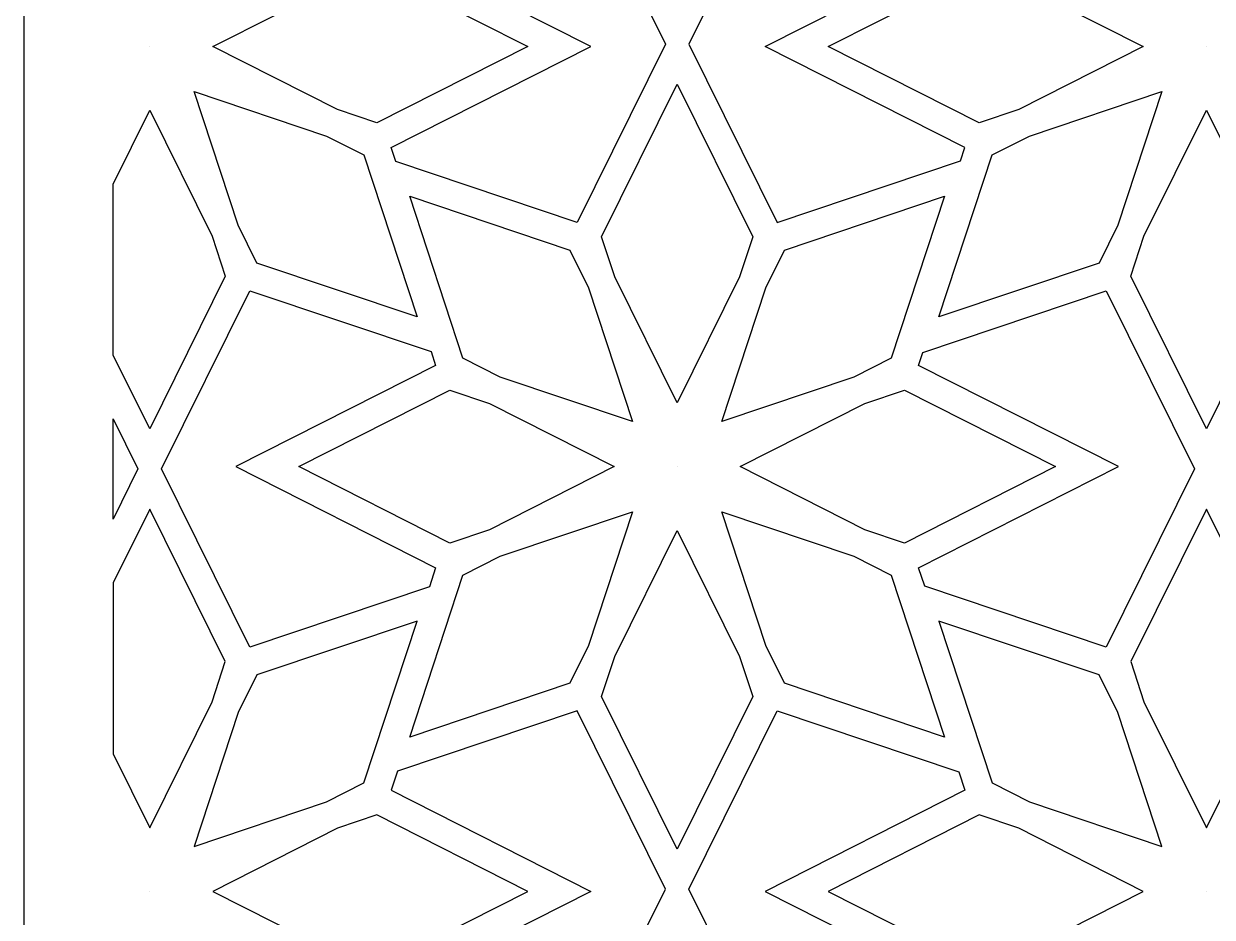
# Model space of a CAD drawing. Header units: centimetres. Extents: x -2.24 to 2.24, y -4.33 to 4.33.
# Drawn here: x -2.24 to 0.009, y 0.619 to 2.31 of the extents above; entities that cross this region are included whole.
import ezdxf

# ---------------------------------------------------------------- set-up
doc = ezdxf.new("R2010")
doc.units = ezdxf.units.CM
doc.header["$MEASUREMENT"] = 0
doc.layers.add('Layer 1', color=7, linetype='Continuous')

msp = doc.modelspace()

# ---------------------------------------------------------------- linework, layer by layer
at = {"layer": 'Layer 1', "color": 242}
for points, knots in [([(-2.24035, -4.33143), (-2.24035, -4.33143), (-2.24035, -4.26686), (-2.24035, -4.26686), (-2.24035, -4.26686), (-2.24035, -4.26686), (-2.24035, -4.19006), (-2.24035, -4.19006), (-2.24035, -4.19006), (-2.24035, -4.19006), (-2.24035, -4.0695), (-2.24035, -4.0695), (-2.24035, -4.0695), (-2.24035, -4.0695), (-2.24035, -3.99271), (-2.24035, -3.99271), (-2.24035, -3.99271), (-2.24035, -3.99271), (-2.24035, -3.70806), (-2.24035, -3.70806), (-2.24035, -3.70806), (-2.24035, -3.70806), (-2.24035, -3.65113), (-2.24035, -3.65113), (-2.24035, -3.65113), (-2.24035, -3.65113), (-2.24035, -3.36598), (-2.24035, -3.36598), (-2.24035, -3.36598), (-2.24035, -3.36598), (-2.24035, -3.28567), (-2.24035, -3.28567), (-2.24035, -3.28567), (-2.24035, -3.28567), (-2.24035, -3.00927), (-2.24035, -3.00927), (-2.24035, -3.00927), (-2.24035, -3.00927), (-2.24035, -2.95234), (-2.24035, -2.95234), (-2.24035, -2.95234), (-2.24035, -2.95234), (-2.24035, -2.6677), (-2.24035, -2.6677), (-2.24035, -2.6677), (-2.24035, -2.6677), (-2.24035, -2.5909), (-2.24035, -2.5909), (-2.24035, -2.5909), (-2.24035, -2.5909), (-2.24035, -2.47034), (-2.24035, -2.47034), (-2.24035, -2.47034), (-2.24035, -2.47034), (-2.24035, -2.39355), (-2.24035, -2.39355), (-2.24035, -2.39355), (-2.24035, -2.39355), (-2.24035, -2.1089), (-2.24035, -2.1089), (-2.24035, -2.1089), (-2.24035, -2.1089), (-2.24035, -2.05197), (-2.24035, -2.05197), (-2.24035, -2.05197), (-2.24035, -2.05197), (-2.24035, -1.76682), (-2.24035, -1.76682), (-2.24035, -1.76682), (-2.24035, -1.76682), (-2.24035, -1.68651), (-2.24035, -1.68651), (-2.24035, -1.68651), (-2.24035, -1.68651), (-2.24035, -1.41011), (-2.24035, -1.41011), (-2.24035, -1.41011), (-2.24035, -1.41011), (-2.24035, -1.35318), (-2.24035, -1.35318), (-2.24035, -1.35318), (-2.24035, -1.35318), (-2.24035, -1.06853), (-2.24035, -1.06853), (-2.24035, -1.06853), (-2.24035, -1.06853), (-2.24035, -0.99174), (-2.24035, -0.99174), (-2.24035, -0.99174), (-2.24035, -0.99174), (-2.24035, -0.87118), (-2.24035, -0.87118), (-2.24035, -0.87118), (-2.24035, -0.87118), (-2.24035, -0.79438), (-2.24035, -0.79438), (-2.24035, -0.79438), (-2.24035, -0.79438), (-2.24035, -0.50974), (-2.24035, -0.50974), (-2.24035, -0.50974), (-2.24035, -0.50974), (-2.24035, -0.45281), (-2.24035, -0.45281), (-2.24035, -0.45281), (-2.24035, -0.45281), (-2.24035, -0.16766), (-2.24035, -0.16766), (-2.24035, -0.16766), (-2.24035, -0.16766), (-2.24035, -0.08735), (-2.24035, -0.08735), (-2.24035, -0.08735), (-2.24035, -0.08735), (-2.24035, 0.18905), (-2.24035, 0.18905), (-2.24035, 0.18905), (-2.24035, 0.18905), (-2.24035, 0.24598), (-2.24035, 0.24598), (-2.24035, 0.24598), (-2.24035, 0.24598), (-2.24035, 0.53062), (-2.24035, 0.53062), (-2.24035, 0.53062), (-2.24035, 0.53062), (-2.24035, 0.60742), (-2.24035, 0.60742), (-2.24035, 0.60742), (-2.24035, 0.60742), (-2.24035, 0.72798), (-2.24035, 0.72798), (-2.24035, 0.72798), (-2.24035, 0.72798), (-2.24035, 0.80477), (-2.24035, 0.80477), (-2.24035, 0.80477), (-2.24035, 0.80477), (-2.24035, 1.08942), (-2.24035, 1.08942), (-2.24035, 1.08942), (-2.24035, 1.08942), (-2.24035, 1.14635), (-2.24035, 1.14635), (-2.24035, 1.14635), (-2.24035, 1.14635), (-2.24035, 1.4315), (-2.24035, 1.4315), (-2.24035, 1.4315), (-2.24035, 1.4315), (-2.24035, 1.51181), (-2.24035, 1.51181), (-2.24035, 1.51181), (-2.24035, 1.51181), (-2.24035, 1.78822), (-2.24035, 1.78822), (-2.24035, 1.78822), (-2.24035, 1.78822), (-2.24035, 1.84515), (-2.24035, 1.84515), (-2.24035, 1.84515), (-2.24035, 1.84515), (-2.24035, 2.12979), (-2.24035, 2.12979), (-2.24035, 2.12979), (-2.24035, 2.12979), (-2.24035, 2.20659), (-2.24035, 2.20659), (-2.24035, 2.20659), (-2.24035, 2.20659), (-2.24035, 2.32714), (-2.24035, 2.32714), (-2.24035, 2.32714), (-2.24035, 2.32714), (-2.24035, 2.40394), (-2.24035, 2.40394), (-2.24035, 2.40394), (-2.24035, 2.40394), (-2.24035, 2.68858), (-2.24035, 2.68858), (-2.24035, 2.68858), (-2.24035, 2.68858), (-2.24035, 2.74551), (-2.24035, 2.74551), (-2.24035, 2.74551), (-2.24035, 2.74551), (-2.24035, 3.03067), (-2.24035, 3.03067), (-2.24035, 3.03067), (-2.24035, 3.03067), (-2.24035, 3.11098), (-2.24035, 3.11098), (-2.24035, 3.11098), (-2.24035, 3.11098), (-2.24035, 3.38737), (-2.24035, 3.38737), (-2.24035, 3.38737), (-2.24035, 3.38737), (-2.24035, 3.4443), (-2.24035, 3.4443), (-2.24035, 3.4443), (-2.24035, 3.4443), (-2.24035, 3.72895), (-2.24035, 3.72895), (-2.24035, 3.72895), (-2.24035, 3.72895), (-2.24035, 3.80574), (-2.24035, 3.80574), (-2.24035, 3.80574), (-2.24035, 3.80574), (-2.24035, 3.9263), (-2.24035, 3.9263), (-2.24035, 3.9263), (-2.24035, 3.9263), (-2.24035, 4.0031), (-2.24035, 4.0031), (-2.24035, 4.0031), (-2.24035, 4.0031), (-2.24035, 4.28774), (-2.24035, 4.28774), (-2.24035, 4.28774), (-2.24035, 4.28774), (-2.24035, 4.33143), (-2.24035, 4.33143), (-2.24035, 4.33143), (-2.24035, 4.33143), (2.24035, 4.33143), (2.24035, 4.33143), (2.24035, 4.33143), (2.24035, 4.33143), (2.24035, 4.31976), (2.24035, 4.31976), (2.24035, 4.31976), (2.24035, 4.31976), (2.24035, 4.26283), (2.24035, 4.26283), (2.24035, 4.26283), (2.24035, 4.26283), (2.24035, 3.97818), (2.24035, 3.97818), (2.24035, 3.97818), (2.24035, 3.97818), (2.24035, 3.90208), (2.24035, 3.90208), (2.24035, 3.90208), (2.24035, 3.90208), (2.24035, 3.7774), (2.24035, 3.7774), (2.24035, 3.7774), (2.24035, 3.7774), (2.24035, 3.7013), (2.24035, 3.7013), (2.24035, 3.7013), (2.24035, 3.7013), (2.24035, 3.41665), (2.24035, 3.41665), (2.24035, 3.41665), (2.24035, 3.41665), (2.24035, 3.35972), (2.24035, 3.35972), (2.24035, 3.35972), (2.24035, 3.35972), (2.24035, 3.08471), (2.24035, 3.08471), (2.24035, 3.08471), (2.24035, 3.08471), (2.24035, 3.00435), (2.24035, 3.00435), (2.24035, 3.00435), (2.24035, 3.00435), (2.24035, 2.72059), (2.24035, 2.72059), (2.24035, 2.72059), (2.24035, 2.72059), (2.24035, 2.66366), (2.24035, 2.66366), (2.24035, 2.66366), (2.24035, 2.66366), (2.24035, 2.37901), (2.24035, 2.37901), (2.24035, 2.37901), (2.24035, 2.37901), (2.24035, 2.30291), (2.24035, 2.30291), (2.24035, 2.30291), (2.24035, 2.30291), (2.24035, 2.17824), (2.24035, 2.17824), (2.24035, 2.17824), (2.24035, 2.17824), (2.24035, 2.10213), (2.24035, 2.10213), (2.24035, 2.10213), (2.24035, 2.10213), (2.24035, 1.81749), (2.24035, 1.81749), (2.24035, 1.81749), (2.24035, 1.81749), (2.24035, 1.76056), (2.24035, 1.76056), (2.24035, 1.76056), (2.24035, 1.76056), (2.24035, 1.48555), (2.24035, 1.48555), (2.24035, 1.48555), (2.24035, 1.48555), (2.24035, 1.4052), (2.24035, 1.4052), (2.24035, 1.4052), (2.24035, 1.4052), (2.24035, 1.12143), (2.24035, 1.12143), (2.24035, 1.12143), (2.24035, 1.12143), (2.24035, 1.0645), (2.24035, 1.0645), (2.24035, 1.0645), (2.24035, 1.0645), (2.24035, 0.77986), (2.24035, 0.77986), (2.24035, 0.77986), (2.24035, 0.77986), (2.24035, 0.70375), (2.24035, 0.70375), (2.24035, 0.70375), (2.24035, 0.70375), (2.24035, 0.57908), (2.24035, 0.57908), (2.24035, 0.57908), (2.24035, 0.57908), (2.24035, 0.50297), (2.24035, 0.50297), (2.24035, 0.50297), (2.24035, 0.50297), (2.24035, 0.21833), (2.24035, 0.21833), (2.24035, 0.21833), (2.24035, 0.21833), (2.24035, 0.1614), (2.24035, 0.1614), (2.24035, 0.1614), (2.24035, 0.1614), (2.24035, -0.11362), (2.24035, -0.11362), (2.24035, -0.11362), (2.24035, -0.11362), (2.24035, -0.19397), (2.24035, -0.19397), (2.24035, -0.19397), (2.24035, -0.19397), (2.24035, -0.47773), (2.24035, -0.47773), (2.24035, -0.47773), (2.24035, -0.47773), (2.24035, -0.53466), (2.24035, -0.53466), (2.24035, -0.53466), (2.24035, -0.53466), (2.24035, -0.81931), (2.24035, -0.81931), (2.24035, -0.81931), (2.24035, -0.81931), (2.24035, -0.89541), (2.24035, -0.89541), (2.24035, -0.89541), (2.24035, -0.89541), (2.24035, -1.02009), (2.24035, -1.02009), (2.24035, -1.02009), (2.24035, -1.02009), (2.24035, -1.09619), (2.24035, -1.09619), (2.24035, -1.09619), (2.24035, -1.09619), (2.24035, -1.38084), (2.24035, -1.38084), (2.24035, -1.38084), (2.24035, -1.38084), (2.24035, -1.43777), (2.24035, -1.43777), (2.24035, -1.43777), (2.24035, -1.43777), (2.24035, -1.71278), (2.24035, -1.71278), (2.24035, -1.71278), (2.24035, -1.71278), (2.24035, -1.79313), (2.24035, -1.79313), (2.24035, -1.79313), (2.24035, -1.79313), (2.24035, -2.07689), (2.24035, -2.07689), (2.24035, -2.07689), (2.24035, -2.07689), (2.24035, -2.13382), (2.24035, -2.13382), (2.24035, -2.13382), (2.24035, -2.13382), (2.24035, -2.41846), (2.24035, -2.41846), (2.24035, -2.41846), (2.24035, -2.41846), (2.24035, -2.49457), (2.24035, -2.49457), (2.24035, -2.49457), (2.24035, -2.49457), (2.24035, -2.61924), (2.24035, -2.61924), (2.24035, -2.61924), (2.24035, -2.61924), (2.24035, -2.69535), (2.24035, -2.69535), (2.24035, -2.69535), (2.24035, -2.69535), (2.24035, -2.97999), (2.24035, -2.97999), (2.24035, -2.97999), (2.24035, -2.97999), (2.24035, -3.03692), (2.24035, -3.03692), (2.24035, -3.03692), (2.24035, -3.03692), (2.24035, -3.31194), (2.24035, -3.31194), (2.24035, -3.31194), (2.24035, -3.31194), (2.24035, -3.39229), (2.24035, -3.39229), (2.24035, -3.39229), (2.24035, -3.39229), (2.24035, -3.67606), (2.24035, -3.67606), (2.24035, -3.67606), (2.24035, -3.67606), (2.24035, -3.73299), (2.24035, -3.73299), (2.24035, -3.73299), (2.24035, -3.73299), (2.24035, -4.01763), (2.24035, -4.01763), (2.24035, -4.01763), (2.24035, -4.01763), (2.24035, -4.09373), (2.24035, -4.09373), (2.24035, -4.09373), (2.24035, -4.09373), (2.24035, -4.21841), (2.24035, -4.21841), (2.24035, -4.21841), (2.24035, -4.21841), (2.24035, -4.29451), (2.24035, -4.29451), (2.24035, -4.29451), (2.24035, -4.29451), (2.24035, -4.33143), (2.24035, -4.33143), (2.24035, -4.33143), (2.24035, -4.33143), (-2.24035, -4.33143), (-2.24035, -4.33143)], [0, 0, 0, 0, 0.0086207, 0.0086207, 0.0086207, 0.0086207, 0.0172414, 0.0172414, 0.0172414, 0.0172414, 0.0258621, 0.0258621, 0.0258621, 0.0258621, 0.0344828, 0.0344828, 0.0344828, 0.0344828, 0.0431034, 0.0431034, 0.0431034, 0.0431034, 0.0517241, 0.0517241, 0.0517241, 0.0517241, 0.0603448, 0.0603448, 0.0603448, 0.0603448, 0.0689655, 0.0689655, 0.0689655, 0.0689655, 0.0775862, 0.0775862, 0.0775862, 0.0775862, 0.0862069, 0.0862069, 0.0862069, 0.0862069, 0.0948276, 0.0948276, 0.0948276, 0.0948276, 0.1034483, 0.1034483, 0.1034483, 0.1034483, 0.112069, 0.112069, 0.112069, 0.112069, 0.1206897, 0.1206897, 0.1206897, 0.1206897, 0.1293103, 0.1293103, 0.1293103, 0.1293103, 0.137931, 0.137931, 0.137931, 0.137931, 0.1465517, 0.1465517, 0.1465517, 0.1465517, 0.1551724, 0.1551724, 0.1551724, 0.1551724, 0.1637931, 0.1637931, 0.1637931, 0.1637931, 0.1724138, 0.1724138, 0.1724138, 0.1724138, 0.1810345, 0.1810345, 0.1810345, 0.1810345, 0.1896552, 0.1896552, 0.1896552, 0.1896552, 0.1982759, 0.1982759, 0.1982759, 0.1982759, 0.2068966, 0.2068966, 0.2068966, 0.2068966, 0.2155172, 0.2155172, 0.2155172, 0.2155172, 0.2241379, 0.2241379, 0.2241379, 0.2241379, 0.2327586, 0.2327586, 0.2327586, 0.2327586, 0.2413793, 0.2413793, 0.2413793, 0.2413793, 0.25, 0.25, 0.25, 0.25, 0.2586207, 0.2586207, 0.2586207, 0.2586207, 0.2672414, 0.2672414, 0.2672414, 0.2672414, 0.2758621, 0.2758621, 0.2758621, 0.2758621, 0.2844828, 0.2844828, 0.2844828, 0.2844828, 0.2931034, 0.2931034, 0.2931034, 0.2931034, 0.3017241, 0.3017241, 0.3017241, 0.3017241, 0.3103448, 0.3103448, 0.3103448, 0.3103448, 0.3189655, 0.3189655, 0.3189655, 0.3189655, 0.3275862, 0.3275862, 0.3275862, 0.3275862, 0.3362069, 0.3362069, 0.3362069, 0.3362069, 0.3448276, 0.3448276, 0.3448276, 0.3448276, 0.3534483, 0.3534483, 0.3534483, 0.3534483, 0.362069, 0.362069, 0.362069, 0.362069, 0.3706897, 0.3706897, 0.3706897, 0.3706897, 0.3793103, 0.3793103, 0.3793103, 0.3793103, 0.387931, 0.387931, 0.387931, 0.387931, 0.3965517, 0.3965517, 0.3965517, 0.3965517, 0.4051724, 0.4051724, 0.4051724, 0.4051724, 0.4137931, 0.4137931, 0.4137931, 0.4137931, 0.4224138, 0.4224138, 0.4224138, 0.4224138, 0.4310345, 0.4310345, 0.4310345, 0.4310345, 0.4396552, 0.4396552, 0.4396552, 0.4396552, 0.4482759, 0.4482759, 0.4482759, 0.4482759, 0.4568966, 0.4568966, 0.4568966, 0.4568966, 0.4655172, 0.4655172, 0.4655172, 0.4655172, 0.4741379, 0.4741379, 0.4741379, 0.4741379, 0.4827586, 0.4827586, 0.4827586, 0.4827586, 0.4913793, 0.4913793, 0.4913793, 0.4913793, 0.5, 0.5, 0.5, 0.5, 0.5086207, 0.5086207, 0.5086207, 0.5086207, 0.5172414, 0.5172414, 0.5172414, 0.5172414, 0.5258621, 0.5258621, 0.5258621, 0.5258621, 0.5344828, 0.5344828, 0.5344828, 0.5344828, 0.5431034, 0.5431034, 0.5431034, 0.5431034, 0.5517241, 0.5517241, 0.5517241, 0.5517241, 0.5603448, 0.5603448, 0.5603448, 0.5603448, 0.5689655, 0.5689655, 0.5689655, 0.5689655, 0.5775862, 0.5775862, 0.5775862, 0.5775862, 0.5862069, 0.5862069, 0.5862069, 0.5862069, 0.5948276, 0.5948276, 0.5948276, 0.5948276, 0.6034483, 0.6034483, 0.6034483, 0.6034483, 0.612069, 0.612069, 0.612069, 0.612069, 0.6206897, 0.6206897, 0.6206897, 0.6206897, 0.6293103, 0.6293103, 0.6293103, 0.6293103, 0.637931, 0.637931, 0.637931, 0.637931, 0.6465517, 0.6465517, 0.6465517, 0.6465517, 0.6551724, 0.6551724, 0.6551724, 0.6551724, 0.6637931, 0.6637931, 0.6637931, 0.6637931, 0.6724138, 0.6724138, 0.6724138, 0.6724138, 0.6810345, 0.6810345, 0.6810345, 0.6810345, 0.6896552, 0.6896552, 0.6896552, 0.6896552, 0.6982759, 0.6982759, 0.6982759, 0.6982759, 0.7068966, 0.7068966, 0.7068966, 0.7068966, 0.7155172, 0.7155172, 0.7155172, 0.7155172, 0.7241379, 0.7241379, 0.7241379, 0.7241379, 0.7327586, 0.7327586, 0.7327586, 0.7327586, 0.7413793, 0.7413793, 0.7413793, 0.7413793, 0.75, 0.75, 0.75, 0.75, 0.7586207, 0.7586207, 0.7586207, 0.7586207, 0.7672414, 0.7672414, 0.7672414, 0.7672414, 0.7758621, 0.7758621, 0.7758621, 0.7758621, 0.7844828, 0.7844828, 0.7844828, 0.7844828, 0.7931034, 0.7931034, 0.7931034, 0.7931034, 0.8017241, 0.8017241, 0.8017241, 0.8017241, 0.8103448, 0.8103448, 0.8103448, 0.8103448, 0.8189655, 0.8189655, 0.8189655, 0.8189655, 0.8275862, 0.8275862, 0.8275862, 0.8275862, 0.8362069, 0.8362069, 0.8362069, 0.8362069, 0.8448276, 0.8448276, 0.8448276, 0.8448276, 0.8534483, 0.8534483, 0.8534483, 0.8534483, 0.862069, 0.862069, 0.862069, 0.862069, 0.8706897, 0.8706897, 0.8706897, 0.8706897, 0.8793103, 0.8793103, 0.8793103, 0.8793103, 0.887931, 0.887931, 0.887931, 0.887931, 0.8965517, 0.8965517, 0.8965517, 0.8965517, 0.9051724, 0.9051724, 0.9051724, 0.9051724, 0.9137931, 0.9137931, 0.9137931, 0.9137931, 0.9224138, 0.9224138, 0.9224138, 0.9224138, 0.9310345, 0.9310345, 0.9310345, 0.9310345, 0.9396552, 0.9396552, 0.9396552, 0.9396552, 0.9482759, 0.9482759, 0.9482759, 0.9482759, 0.9568966, 0.9568966, 0.9568966, 0.9568966, 0.9655172, 0.9655172, 0.9655172, 0.9655172, 0.9741379, 0.9741379, 0.9741379, 0.9741379, 0.9827586, 0.9827586, 0.9827586, 0.9827586, 1, 1, 1, 1]), ([(-1.53313, 2.49435), (-1.53313, 2.49435), (-1.54499, 2.4583), (-1.54499, 2.4583), (-1.54499, 2.4583), (-1.54499, 2.4583), (-1.167, 2.26686), (-1.167, 2.26686), (-1.167, 2.26686), (-1.167, 2.26686), (-1.54499, 2.07542), (-1.54499, 2.07542), (-1.54499, 2.07542), (-1.54499, 2.07542), (-1.53637, 2.04922), (-1.53637, 2.04922), (-1.53637, 2.04922), (-1.53637, 2.04922), (-1.19326, 1.93383), (-1.19326, 1.93383), (-1.19326, 1.93383), (-1.19326, 1.93383), (-1.02614, 2.27124), (-1.02614, 2.27124), (-1.02614, 2.27124), (-1.02614, 2.27124), (-1.19326, 2.60865), (-1.19326, 2.60865), (-1.19326, 2.60865), (-1.19326, 2.60865), (-1.53313, 2.49435), (-1.53313, 2.49435)], [0, 0, 0, 0, 0.1111111, 0.1111111, 0.1111111, 0.1111111, 0.2222222, 0.2222222, 0.2222222, 0.2222222, 0.3333333, 0.3333333, 0.3333333, 0.3333333, 0.4444444, 0.4444444, 0.4444444, 0.4444444, 0.5555556, 0.5555556, 0.5555556, 0.5555556, 0.6666667, 0.6666667, 0.6666667, 0.6666667, 0.7777778, 0.7777778, 0.7777778, 0.7777778, 1, 1, 1, 1]), ([(-0.98175, 2.27124), (-0.98175, 2.27124), (-0.81463, 2.60865), (-0.81463, 2.60865), (-0.81463, 2.60865), (-0.81463, 2.60865), (-0.47088, 2.49305), (-0.47088, 2.49305), (-0.47088, 2.49305), (-0.47088, 2.49305), (-0.45946, 2.4583), (-0.45946, 2.4583), (-0.45946, 2.4583), (-0.45946, 2.4583), (-0.83745, 2.26686), (-0.83745, 2.26686), (-0.83745, 2.26686), (-0.83745, 2.26686), (-0.45946, 2.07543), (-0.45946, 2.07543), (-0.45946, 2.07543), (-0.45946, 2.07543), (-0.46765, 2.05052), (-0.46765, 2.05052), (-0.46765, 2.05052), (-0.46765, 2.05052), (-0.81463, 1.93383), (-0.81463, 1.93383), (-0.81463, 1.93383), (-0.81463, 1.93383), (-0.98175, 2.27124), (-0.98175, 2.27124)], [0, 0, 0, 0, 0.1111111, 0.1111111, 0.1111111, 0.1111111, 0.2222222, 0.2222222, 0.2222222, 0.2222222, 0.3333333, 0.3333333, 0.3333333, 0.3333333, 0.4444444, 0.4444444, 0.4444444, 0.4444444, 0.5555556, 0.5555556, 0.5555556, 0.5555556, 0.6666667, 0.6666667, 0.6666667, 0.6666667, 0.7777778, 0.7777778, 0.7777778, 0.7777778, 1, 1, 1, 1]), ([(-1.57191, 2.41152), (-1.57191, 2.41152), (-1.64696, 2.38628), (-1.64696, 2.38628), (-1.64696, 2.38628), (-1.64696, 2.38628), (-1.88275, 2.26686), (-1.88275, 2.26686), (-1.88275, 2.26686), (-1.88275, 2.26686), (-1.64696, 2.14745), (-1.64696, 2.14745), (-1.64696, 2.14745), (-1.64696, 2.14745), (-1.57191, 2.12221), (-1.57191, 2.12221), (-1.57191, 2.12221), (-1.57191, 2.12221), (-1.28629, 2.26686), (-1.28629, 2.26686), (-1.28629, 2.26686), (-1.28629, 2.26686), (-1.57191, 2.41152), (-1.57191, 2.41152)], [0, 0, 0, 0, 0.1428571, 0.1428571, 0.1428571, 0.1428571, 0.2857143, 0.2857143, 0.2857143, 0.2857143, 0.4285714, 0.4285714, 0.4285714, 0.4285714, 0.5714286, 0.5714286, 0.5714286, 0.5714286, 0.7142857, 0.7142857, 0.7142857, 0.7142857, 1, 1, 1, 1]), ([(-0.35748, 2.38628), (-0.35748, 2.38628), (-0.43254, 2.41152), (-0.43254, 2.41152), (-0.43254, 2.41152), (-0.43254, 2.41152), (-0.71816, 2.26686), (-0.71816, 2.26686), (-0.71816, 2.26686), (-0.71816, 2.26686), (-0.43254, 2.12221), (-0.43254, 2.12221), (-0.43254, 2.12221), (-0.43254, 2.12221), (-0.35749, 2.14745), (-0.35749, 2.14745), (-0.35749, 2.14745), (-0.35749, 2.14745), (-0.1217, 2.26686), (-0.1217, 2.26686), (-0.1217, 2.26686), (-0.1217, 2.26686), (-0.35748, 2.38628), (-0.35748, 2.38628)], [0, 0, 0, 0, 0.1428571, 0.1428571, 0.1428571, 0.1428571, 0.2857143, 0.2857143, 0.2857143, 0.2857143, 0.4285714, 0.4285714, 0.4285714, 0.4285714, 0.5714286, 0.5714286, 0.5714286, 0.5714286, 0.7142857, 0.7142857, 0.7142857, 0.7142857, 1, 1, 1, 1]), ([(-2.00205, 2.26687), (-2.00205, 2.26687), (-2.00204, 2.26686), (-2.00204, 2.26686), (-2.00204, 2.26686), (-2.00204, 2.26686), (-2.00205, 2.26686), (-2.00205, 2.26686), (-2.00205, 2.26686), (-2.00205, 2.26686), (-2.00204, 2.26686), (-2.00204, 2.26686), (-2.00204, 2.26686), (-2.00204, 2.26686), (-2.00204, 2.26686), (-2.00204, 2.26686), (-2.00204, 2.26686), (-2.00204, 2.26686), (-2.00204, 2.26686), (-2.00204, 2.26686), (-2.00204, 2.26686), (-2.00204, 2.26686), (-2.00204, 2.26685), (-2.00204, 2.26685), (-2.00204, 2.26685), (-2.00204, 2.26685), (-2.00204, 2.26686), (-2.00204, 2.26686), (-2.00204, 2.26686), (-2.00204, 2.26686), (-2.00204, 2.26686), (-2.00204, 2.26686), (-2.00204, 2.26686), (-2.00204, 2.26686), (-2.00204, 2.26686), (-2.00204, 2.26686), (-2.00204, 2.26686), (-2.00204, 2.26686), (-2.00203, 2.26686), (-2.00203, 2.26686), (-2.00203, 2.26686), (-2.00203, 2.26686), (-2.00204, 2.26686), (-2.00204, 2.26686), (-2.00204, 2.26686), (-2.00204, 2.26686), (-2.00204, 2.26687), (-2.00204, 2.26687), (-2.00204, 2.26687), (-2.00204, 2.26687), (-2.00204, 2.26686), (-2.00204, 2.26686), (-2.00204, 2.26686), (-2.00204, 2.26686), (-2.00204, 2.26687), (-2.00204, 2.26687), (-2.00204, 2.26687), (-2.00204, 2.26687), (-2.00204, 2.26687), (-2.00204, 2.26687), (-2.00204, 2.26687), (-2.00204, 2.26687), (-2.00205, 2.26687), (-2.00205, 2.26687)], [0, 0, 0, 0, 0.0588235, 0.0588235, 0.0588235, 0.0588235, 0.1176471, 0.1176471, 0.1176471, 0.1176471, 0.1764706, 0.1764706, 0.1764706, 0.1764706, 0.2352941, 0.2352941, 0.2352941, 0.2352941, 0.2941176, 0.2941176, 0.2941176, 0.2941176, 0.3529412, 0.3529412, 0.3529412, 0.3529412, 0.4117647, 0.4117647, 0.4117647, 0.4117647, 0.4705882, 0.4705882, 0.4705882, 0.4705882, 0.5294118, 0.5294118, 0.5294118, 0.5294118, 0.5882353, 0.5882353, 0.5882353, 0.5882353, 0.6470588, 0.6470588, 0.6470588, 0.6470588, 0.7058824, 0.7058824, 0.7058824, 0.7058824, 0.7647059, 0.7647059, 0.7647059, 0.7647059, 0.8235294, 0.8235294, 0.8235294, 0.8235294, 0.8823529, 0.8823529, 0.8823529, 0.8823529, 1, 1, 1, 1]), ([(-0.00242, 2.26687), (-0.00242, 2.26687), (-0.00241, 2.26686), (-0.00241, 2.26686), (-0.00241, 2.26686), (-0.00241, 2.26686), (-0.00241, 2.26686), (-0.00241, 2.26686), (-0.00241, 2.26686), (-0.00241, 2.26686), (-0.00241, 2.26686), (-0.00241, 2.26686), (-0.00241, 2.26686), (-0.00241, 2.26686), (-0.00241, 2.26686), (-0.00241, 2.26686), (-0.00241, 2.26686), (-0.00241, 2.26686), (-0.00241, 2.26686), (-0.00241, 2.26686), (-0.00241, 2.26686), (-0.00241, 2.26686), (-0.00241, 2.26685), (-0.00241, 2.26685), (-0.00241, 2.26685), (-0.00241, 2.26685), (-0.00241, 2.26686), (-0.00241, 2.26686), (-0.00241, 2.26686), (-0.00241, 2.26686), (-0.0024, 2.26686), (-0.0024, 2.26686), (-0.0024, 2.26686), (-0.0024, 2.26686), (-0.00241, 2.26686), (-0.00241, 2.26686), (-0.00241, 2.26686), (-0.00241, 2.26686), (-0.0024, 2.26686), (-0.0024, 2.26686), (-0.0024, 2.26686), (-0.0024, 2.26686), (-0.00241, 2.26686), (-0.00241, 2.26686), (-0.00241, 2.26686), (-0.00241, 2.26686), (-0.0024, 2.26687), (-0.0024, 2.26687), (-0.0024, 2.26687), (-0.0024, 2.26687), (-0.00241, 2.26686), (-0.00241, 2.26686), (-0.00241, 2.26686), (-0.00241, 2.26686), (-0.00241, 2.26687), (-0.00241, 2.26687), (-0.00241, 2.26687), (-0.00241, 2.26687), (-0.00241, 2.26687), (-0.00241, 2.26687), (-0.00241, 2.26687), (-0.00241, 2.26687), (-0.00242, 2.26687), (-0.00242, 2.26687)], [0, 0, 0, 0, 0.0588235, 0.0588235, 0.0588235, 0.0588235, 0.1176471, 0.1176471, 0.1176471, 0.1176471, 0.1764706, 0.1764706, 0.1764706, 0.1764706, 0.2352941, 0.2352941, 0.2352941, 0.2352941, 0.2941176, 0.2941176, 0.2941176, 0.2941176, 0.3529412, 0.3529412, 0.3529412, 0.3529412, 0.4117647, 0.4117647, 0.4117647, 0.4117647, 0.4705882, 0.4705882, 0.4705882, 0.4705882, 0.5294118, 0.5294118, 0.5294118, 0.5294118, 0.5882353, 0.5882353, 0.5882353, 0.5882353, 0.6470588, 0.6470588, 0.6470588, 0.6470588, 0.7058824, 0.7058824, 0.7058824, 0.7058824, 0.7647059, 0.7647059, 0.7647059, 0.7647059, 0.8235294, 0.8235294, 0.8235294, 0.8235294, 0.8823529, 0.8823529, 0.8823529, 0.8823529, 1, 1, 1, 1]), ([(-1.147, 1.9066), (-1.147, 1.9066), (-1.12204, 1.83072), (-1.12204, 1.83072), (-1.12204, 1.83072), (-1.12204, 1.83072), (-1.00395, 1.59229), (-1.00395, 1.59229), (-1.00395, 1.59229), (-1.00395, 1.59229), (-0.88585, 1.83071), (-0.88585, 1.83071), (-0.88585, 1.83071), (-0.88585, 1.83071), (-0.86089, 1.90661), (-0.86089, 1.90661), (-0.86089, 1.90661), (-0.86089, 1.90661), (-1.00395, 2.19543), (-1.00395, 2.19543), (-1.00395, 2.19543), (-1.00395, 2.19543), (-1.147, 1.9066), (-1.147, 1.9066)], [0, 0, 0, 0, 0.1428571, 0.1428571, 0.1428571, 0.1428571, 0.2857143, 0.2857143, 0.2857143, 0.2857143, 0.4285714, 0.4285714, 0.4285714, 0.4285714, 0.5714286, 0.5714286, 0.5714286, 0.5714286, 0.7142857, 0.7142857, 0.7142857, 0.7142857, 1, 1, 1, 1]), ([(-1.59674, 2.06159), (-1.59674, 2.06159), (-1.66746, 2.09741), (-1.66746, 2.09741), (-1.66746, 2.09741), (-1.66746, 2.09741), (-1.91769, 2.18156), (-1.91769, 2.18156), (-1.91769, 2.18156), (-1.91769, 2.18156), (-1.83447, 1.92853), (-1.83447, 1.92853), (-1.83447, 1.92853), (-1.83447, 1.92853), (-1.79905, 1.85702), (-1.79905, 1.85702), (-1.79905, 1.85702), (-1.79905, 1.85702), (-1.49593, 1.75508), (-1.49593, 1.75508), (-1.49593, 1.75508), (-1.49593, 1.75508), (-1.59674, 2.06159), (-1.59674, 2.06159)], [0, 0, 0, 0, 0.1428571, 0.1428571, 0.1428571, 0.1428571, 0.2857143, 0.2857143, 0.2857143, 0.2857143, 0.4285714, 0.4285714, 0.4285714, 0.4285714, 0.5714286, 0.5714286, 0.5714286, 0.5714286, 0.7142857, 0.7142857, 0.7142857, 0.7142857, 1, 1, 1, 1]), ([(-0.2054, 1.85702), (-0.2054, 1.85702), (-0.16998, 1.92853), (-0.16998, 1.92853), (-0.16998, 1.92853), (-0.16998, 1.92853), (-0.08676, 2.18157), (-0.08676, 2.18157), (-0.08676, 2.18157), (-0.08676, 2.18157), (-0.33699, 2.09741), (-0.33699, 2.09741), (-0.33699, 2.09741), (-0.33699, 2.09741), (-0.40771, 2.0616), (-0.40771, 2.0616), (-0.40771, 2.0616), (-0.40771, 2.0616), (-0.50852, 1.75508), (-0.50852, 1.75508), (-0.50852, 1.75508), (-0.50852, 1.75508), (-0.2054, 1.85702), (-0.2054, 1.85702)], [0, 0, 0, 0, 0.1428571, 0.1428571, 0.1428571, 0.1428571, 0.2857143, 0.2857143, 0.2857143, 0.2857143, 0.4285714, 0.4285714, 0.4285714, 0.4285714, 0.5714286, 0.5714286, 0.5714286, 0.5714286, 0.7142857, 0.7142857, 0.7142857, 0.7142857, 1, 1, 1, 1]), ([(-1.85899, 1.83191), (-1.85899, 1.83191), (-1.88395, 1.9078), (-1.88395, 1.9078), (-1.88395, 1.9078), (-1.88395, 1.9078), (-2.00204, 2.14623), (-2.00204, 2.14623), (-2.00204, 2.14623), (-2.00204, 2.14623), (-2.07127, 2.00647), (-2.07127, 2.00647), (-2.07127, 2.00647), (-2.07127, 2.00647), (-2.07127, 1.68286), (-2.07127, 1.68286), (-2.07127, 1.68286), (-2.07127, 1.68286), (-2.00204, 1.54309), (-2.00204, 1.54309), (-2.00204, 1.54309), (-2.00204, 1.54309), (-1.85899, 1.83191), (-1.85899, 1.83191)], [0, 0, 0, 0, 0.1428571, 0.1428571, 0.1428571, 0.1428571, 0.2857143, 0.2857143, 0.2857143, 0.2857143, 0.4285714, 0.4285714, 0.4285714, 0.4285714, 0.5714286, 0.5714286, 0.5714286, 0.5714286, 0.7142857, 0.7142857, 0.7142857, 0.7142857, 1, 1, 1, 1]), ([(0.14064, 1.83191), (0.14064, 1.83191), (0.11568, 1.9078), (0.11568, 1.9078), (0.11568, 1.9078), (0.11568, 1.9078), (-0.00241, 2.14623), (-0.00241, 2.14623), (-0.00241, 2.14623), (-0.00241, 2.14623), (-0.1205, 1.90781), (-0.1205, 1.90781), (-0.1205, 1.90781), (-0.1205, 1.90781), (-0.14546, 1.83191), (-0.14546, 1.83191), (-0.14546, 1.83191), (-0.14546, 1.83191), (-0.00241, 1.54309), (-0.00241, 1.54309), (-0.00241, 1.54309), (-0.00241, 1.54309), (0.14064, 1.83191), (0.14064, 1.83191)], [0, 0, 0, 0, 0.1428571, 0.1428571, 0.1428571, 0.1428571, 0.2857143, 0.2857143, 0.2857143, 0.2857143, 0.4285714, 0.4285714, 0.4285714, 0.4285714, 0.5714286, 0.5714286, 0.5714286, 0.5714286, 0.7142857, 0.7142857, 0.7142857, 0.7142857, 1, 1, 1, 1]), ([(-1.40925, 1.67693), (-1.40925, 1.67693), (-1.33853, 1.64111), (-1.33853, 1.64111), (-1.33853, 1.64111), (-1.33853, 1.64111), (-1.0883, 1.55696), (-1.0883, 1.55696), (-1.0883, 1.55696), (-1.0883, 1.55696), (-1.17152, 1.80999), (-1.17152, 1.80999), (-1.17152, 1.80999), (-1.17152, 1.80999), (-1.20694, 1.8815), (-1.20694, 1.8815), (-1.20694, 1.8815), (-1.20694, 1.8815), (-1.51006, 1.98344), (-1.51006, 1.98344), (-1.51006, 1.98344), (-1.51006, 1.98344), (-1.40925, 1.67693), (-1.40925, 1.67693)], [0, 0, 0, 0, 0.1428571, 0.1428571, 0.1428571, 0.1428571, 0.2857143, 0.2857143, 0.2857143, 0.2857143, 0.4285714, 0.4285714, 0.4285714, 0.4285714, 0.5714286, 0.5714286, 0.5714286, 0.5714286, 0.7142857, 0.7142857, 0.7142857, 0.7142857, 1, 1, 1, 1]), ([(-0.80096, 1.8815), (-0.80096, 1.8815), (-0.83637, 1.80999), (-0.83637, 1.80999), (-0.83637, 1.80999), (-0.83637, 1.80999), (-0.9196, 1.55695), (-0.9196, 1.55695), (-0.9196, 1.55695), (-0.9196, 1.55695), (-0.66937, 1.64111), (-0.66937, 1.64111), (-0.66937, 1.64111), (-0.66937, 1.64111), (-0.59865, 1.67692), (-0.59865, 1.67692), (-0.59865, 1.67692), (-0.59865, 1.67692), (-0.49784, 1.98344), (-0.49784, 1.98344), (-0.49784, 1.98344), (-0.49784, 1.98344), (-0.80096, 1.8815), (-0.80096, 1.8815)], [0, 0, 0, 0, 0.1428571, 0.1428571, 0.1428571, 0.1428571, 0.2857143, 0.2857143, 0.2857143, 0.2857143, 0.4285714, 0.4285714, 0.4285714, 0.4285714, 0.5714286, 0.5714286, 0.5714286, 0.5714286, 0.7142857, 0.7142857, 0.7142857, 0.7142857, 1, 1, 1, 1]), ([(-1.46962, 1.6893), (-1.46962, 1.6893), (-1.81273, 1.80469), (-1.81273, 1.80469), (-1.81273, 1.80469), (-1.81273, 1.80469), (-1.97984, 1.46728), (-1.97984, 1.46728), (-1.97984, 1.46728), (-1.97984, 1.46728), (-1.81273, 1.12987), (-1.81273, 1.12987), (-1.81273, 1.12987), (-1.81273, 1.12987), (-1.47286, 1.24417), (-1.47286, 1.24417), (-1.47286, 1.24417), (-1.47286, 1.24417), (-1.461, 1.28022), (-1.461, 1.28022), (-1.461, 1.28022), (-1.461, 1.28022), (-1.83899, 1.47166), (-1.83899, 1.47166), (-1.83899, 1.47166), (-1.83899, 1.47166), (-1.461, 1.6631), (-1.461, 1.6631), (-1.461, 1.6631), (-1.461, 1.6631), (-1.46962, 1.6893), (-1.46962, 1.6893)], [0, 0, 0, 0, 0.1111111, 0.1111111, 0.1111111, 0.1111111, 0.2222222, 0.2222222, 0.2222222, 0.2222222, 0.3333333, 0.3333333, 0.3333333, 0.3333333, 0.4444444, 0.4444444, 0.4444444, 0.4444444, 0.5555556, 0.5555556, 0.5555556, 0.5555556, 0.6666667, 0.6666667, 0.6666667, 0.6666667, 0.7777778, 0.7777778, 0.7777778, 0.7777778, 1, 1, 1, 1]), ([(-0.5387, 1.688), (-0.5387, 1.688), (-0.5469, 1.66309), (-0.5469, 1.66309), (-0.5469, 1.66309), (-0.5469, 1.66309), (-0.16891, 1.47165), (-0.16891, 1.47165), (-0.16891, 1.47165), (-0.16891, 1.47165), (-0.5469, 1.28022), (-0.5469, 1.28022), (-0.5469, 1.28022), (-0.5469, 1.28022), (-0.53547, 1.24547), (-0.53547, 1.24547), (-0.53547, 1.24547), (-0.53547, 1.24547), (-0.19173, 1.12987), (-0.19173, 1.12987), (-0.19173, 1.12987), (-0.19173, 1.12987), (-0.02461, 1.46728), (-0.02461, 1.46728), (-0.02461, 1.46728), (-0.02461, 1.46728), (-0.19173, 1.80469), (-0.19173, 1.80469), (-0.19173, 1.80469), (-0.19173, 1.80469), (-0.5387, 1.688), (-0.5387, 1.688)], [0, 0, 0, 0, 0.1111111, 0.1111111, 0.1111111, 0.1111111, 0.2222222, 0.2222222, 0.2222222, 0.2222222, 0.3333333, 0.3333333, 0.3333333, 0.3333333, 0.4444444, 0.4444444, 0.4444444, 0.4444444, 0.5555556, 0.5555556, 0.5555556, 0.5555556, 0.6666667, 0.6666667, 0.6666667, 0.6666667, 0.7777778, 0.7777778, 0.7777778, 0.7777778, 1, 1, 1, 1]), ([(-1.35903, 1.59107), (-1.35903, 1.59107), (-1.43408, 1.61631), (-1.43408, 1.61631), (-1.43408, 1.61631), (-1.43408, 1.61631), (-1.7197, 1.47166), (-1.7197, 1.47166), (-1.7197, 1.47166), (-1.7197, 1.47166), (-1.43408, 1.327), (-1.43408, 1.327), (-1.43408, 1.327), (-1.43408, 1.327), (-1.35903, 1.35224), (-1.35903, 1.35224), (-1.35903, 1.35224), (-1.35903, 1.35224), (-1.12324, 1.47166), (-1.12324, 1.47166), (-1.12324, 1.47166), (-1.12324, 1.47166), (-1.35903, 1.59107), (-1.35903, 1.59107)], [0, 0, 0, 0, 0.1428571, 0.1428571, 0.1428571, 0.1428571, 0.2857143, 0.2857143, 0.2857143, 0.2857143, 0.4285714, 0.4285714, 0.4285714, 0.4285714, 0.5714286, 0.5714286, 0.5714286, 0.5714286, 0.7142857, 0.7142857, 0.7142857, 0.7142857, 1, 1, 1, 1]), ([(-0.57382, 1.61631), (-0.57382, 1.61631), (-0.64887, 1.59107), (-0.64887, 1.59107), (-0.64887, 1.59107), (-0.64887, 1.59107), (-0.88466, 1.47165), (-0.88466, 1.47165), (-0.88466, 1.47165), (-0.88466, 1.47165), (-0.64887, 1.35224), (-0.64887, 1.35224), (-0.64887, 1.35224), (-0.64887, 1.35224), (-0.57382, 1.327), (-0.57382, 1.327), (-0.57382, 1.327), (-0.57382, 1.327), (-0.2882, 1.47165), (-0.2882, 1.47165), (-0.2882, 1.47165), (-0.2882, 1.47165), (-0.57382, 1.61631), (-0.57382, 1.61631)], [0, 0, 0, 0, 0.1428571, 0.1428571, 0.1428571, 0.1428571, 0.2857143, 0.2857143, 0.2857143, 0.2857143, 0.4285714, 0.4285714, 0.4285714, 0.4285714, 0.5714286, 0.5714286, 0.5714286, 0.5714286, 0.7142857, 0.7142857, 0.7142857, 0.7142857, 1, 1, 1, 1]), ([(-2.07127, 1.37233), (-2.07127, 1.37233), (-2.02424, 1.46728), (-2.02424, 1.46728), (-2.02424, 1.46728), (-2.02424, 1.46728), (-2.07127, 1.56223), (-2.07127, 1.56223), (-2.07127, 1.56223), (-2.07127, 1.56223), (-2.07127, 1.37233), (-2.07127, 1.37233)], [0, 0, 0, 0, 0.25, 0.25, 0.25, 0.25, 0.5, 0.5, 0.5, 0.5, 1, 1, 1, 1]), ([(-1.00396, 1.47166), (-1.00396, 1.47166), (-1.00395, 1.47166), (-1.00395, 1.47166), (-1.00395, 1.47166), (-1.00395, 1.47166), (-1.00396, 1.47166), (-1.00396, 1.47166), (-1.00396, 1.47166), (-1.00396, 1.47166), (-1.00395, 1.47166), (-1.00395, 1.47166), (-1.00395, 1.47166), (-1.00395, 1.47166), (-1.00395, 1.47165), (-1.00395, 1.47165), (-1.00395, 1.47165), (-1.00395, 1.47165), (-1.00395, 1.47166), (-1.00395, 1.47166), (-1.00395, 1.47166), (-1.00395, 1.47166), (-1.00395, 1.47165), (-1.00395, 1.47165), (-1.00395, 1.47165), (-1.00395, 1.47165), (-1.00395, 1.47165), (-1.00395, 1.47165), (-1.00395, 1.47165), (-1.00395, 1.47165), (-1.00394, 1.47165), (-1.00394, 1.47165), (-1.00394, 1.47165), (-1.00394, 1.47165), (-1.00395, 1.47165), (-1.00395, 1.47165), (-1.00395, 1.47165), (-1.00395, 1.47165), (-1.00394, 1.47166), (-1.00394, 1.47166), (-1.00394, 1.47166), (-1.00394, 1.47166), (-1.00395, 1.47166), (-1.00395, 1.47166), (-1.00395, 1.47166), (-1.00395, 1.47166), (-1.00395, 1.47166), (-1.00395, 1.47166), (-1.00395, 1.47166), (-1.00395, 1.47166), (-1.00395, 1.47166), (-1.00395, 1.47166), (-1.00395, 1.47166), (-1.00395, 1.47166), (-1.00395, 1.47167), (-1.00395, 1.47167), (-1.00395, 1.47167), (-1.00395, 1.47167), (-1.00395, 1.47166), (-1.00395, 1.47166), (-1.00395, 1.47166), (-1.00395, 1.47166), (-1.00396, 1.47166), (-1.00396, 1.47166)], [0, 0, 0, 0, 0.0588235, 0.0588235, 0.0588235, 0.0588235, 0.1176471, 0.1176471, 0.1176471, 0.1176471, 0.1764706, 0.1764706, 0.1764706, 0.1764706, 0.2352941, 0.2352941, 0.2352941, 0.2352941, 0.2941176, 0.2941176, 0.2941176, 0.2941176, 0.3529412, 0.3529412, 0.3529412, 0.3529412, 0.4117647, 0.4117647, 0.4117647, 0.4117647, 0.4705882, 0.4705882, 0.4705882, 0.4705882, 0.5294118, 0.5294118, 0.5294118, 0.5294118, 0.5882353, 0.5882353, 0.5882353, 0.5882353, 0.6470588, 0.6470588, 0.6470588, 0.6470588, 0.7058824, 0.7058824, 0.7058824, 0.7058824, 0.7647059, 0.7647059, 0.7647059, 0.7647059, 0.8235294, 0.8235294, 0.8235294, 0.8235294, 0.8823529, 0.8823529, 0.8823529, 0.8823529, 1, 1, 1, 1]), ([(-1.85899, 1.10265), (-1.85899, 1.10265), (-1.88395, 1.02676), (-1.88395, 1.02676), (-1.88395, 1.02676), (-1.88395, 1.02676), (-2.00204, 0.78833), (-2.00204, 0.78833), (-2.00204, 0.78833), (-2.00204, 0.78833), (-2.07127, 0.9281), (-2.07127, 0.9281), (-2.07127, 0.9281), (-2.07127, 0.9281), (-2.07127, 1.2517), (-2.07127, 1.2517), (-2.07127, 1.2517), (-2.07127, 1.2517), (-2.00204, 1.39147), (-2.00204, 1.39147), (-2.00204, 1.39147), (-2.00204, 1.39147), (-1.85899, 1.10265), (-1.85899, 1.10265)], [0, 0, 0, 0, 0.1428571, 0.1428571, 0.1428571, 0.1428571, 0.2857143, 0.2857143, 0.2857143, 0.2857143, 0.4285714, 0.4285714, 0.4285714, 0.4285714, 0.5714286, 0.5714286, 0.5714286, 0.5714286, 0.7142857, 0.7142857, 0.7142857, 0.7142857, 1, 1, 1, 1]), ([(-1.20694, 1.06182), (-1.20694, 1.06182), (-1.17153, 1.13333), (-1.17153, 1.13333), (-1.17153, 1.13333), (-1.17153, 1.13333), (-1.0883, 1.38636), (-1.0883, 1.38636), (-1.0883, 1.38636), (-1.0883, 1.38636), (-1.33853, 1.30221), (-1.33853, 1.30221), (-1.33853, 1.30221), (-1.33853, 1.30221), (-1.40925, 1.26639), (-1.40925, 1.26639), (-1.40925, 1.26639), (-1.40925, 1.26639), (-1.51006, 0.95988), (-1.51006, 0.95988), (-1.51006, 0.95988), (-1.51006, 0.95988), (-1.20694, 1.06182), (-1.20694, 1.06182)], [0, 0, 0, 0, 0.1428571, 0.1428571, 0.1428571, 0.1428571, 0.2857143, 0.2857143, 0.2857143, 0.2857143, 0.4285714, 0.4285714, 0.4285714, 0.4285714, 0.5714286, 0.5714286, 0.5714286, 0.5714286, 0.7142857, 0.7142857, 0.7142857, 0.7142857, 1, 1, 1, 1]), ([(-0.59865, 1.26639), (-0.59865, 1.26639), (-0.66936, 1.3022), (-0.66936, 1.3022), (-0.66936, 1.3022), (-0.66936, 1.3022), (-0.9196, 1.38636), (-0.9196, 1.38636), (-0.9196, 1.38636), (-0.9196, 1.38636), (-0.83638, 1.13333), (-0.83638, 1.13333), (-0.83638, 1.13333), (-0.83638, 1.13333), (-0.80096, 1.06182), (-0.80096, 1.06182), (-0.80096, 1.06182), (-0.80096, 1.06182), (-0.49784, 0.95987), (-0.49784, 0.95987), (-0.49784, 0.95987), (-0.49784, 0.95987), (-0.59865, 1.26639), (-0.59865, 1.26639)], [0, 0, 0, 0, 0.1428571, 0.1428571, 0.1428571, 0.1428571, 0.2857143, 0.2857143, 0.2857143, 0.2857143, 0.4285714, 0.4285714, 0.4285714, 0.4285714, 0.5714286, 0.5714286, 0.5714286, 0.5714286, 0.7142857, 0.7142857, 0.7142857, 0.7142857, 1, 1, 1, 1]), ([(0.14064, 1.10265), (0.14064, 1.10265), (0.11568, 1.02676), (0.11568, 1.02676), (0.11568, 1.02676), (0.11568, 1.02676), (-0.00241, 0.78833), (-0.00241, 0.78833), (-0.00241, 0.78833), (-0.00241, 0.78833), (-0.1205, 1.02676), (-0.1205, 1.02676), (-0.1205, 1.02676), (-0.1205, 1.02676), (-0.14546, 1.10265), (-0.14546, 1.10265), (-0.14546, 1.10265), (-0.14546, 1.10265), (-0.00241, 1.39147), (-0.00241, 1.39147), (-0.00241, 1.39147), (-0.00241, 1.39147), (0.14064, 1.10265), (0.14064, 1.10265)], [0, 0, 0, 0, 0.1428571, 0.1428571, 0.1428571, 0.1428571, 0.2857143, 0.2857143, 0.2857143, 0.2857143, 0.4285714, 0.4285714, 0.4285714, 0.4285714, 0.5714286, 0.5714286, 0.5714286, 0.5714286, 0.7142857, 0.7142857, 0.7142857, 0.7142857, 1, 1, 1, 1]), ([(-0.8609, 1.03671), (-0.8609, 1.03671), (-0.88586, 1.1126), (-0.88586, 1.1126), (-0.88586, 1.1126), (-0.88586, 1.1126), (-1.00395, 1.35103), (-1.00395, 1.35103), (-1.00395, 1.35103), (-1.00395, 1.35103), (-1.12204, 1.1126), (-1.12204, 1.1126), (-1.12204, 1.1126), (-1.12204, 1.1126), (-1.147, 1.03671), (-1.147, 1.03671), (-1.147, 1.03671), (-1.147, 1.03671), (-1.00395, 0.74789), (-1.00395, 0.74789), (-1.00395, 0.74789), (-1.00395, 0.74789), (-0.8609, 1.03671), (-0.8609, 1.03671)], [0, 0, 0, 0, 0.1428571, 0.1428571, 0.1428571, 0.1428571, 0.2857143, 0.2857143, 0.2857143, 0.2857143, 0.4285714, 0.4285714, 0.4285714, 0.4285714, 0.5714286, 0.5714286, 0.5714286, 0.5714286, 0.7142857, 0.7142857, 0.7142857, 0.7142857, 1, 1, 1, 1]), ([(-1.59674, 0.87297), (-1.59674, 0.87297), (-1.66746, 0.83715), (-1.66746, 0.83715), (-1.66746, 0.83715), (-1.66746, 0.83715), (-1.91769, 0.753), (-1.91769, 0.753), (-1.91769, 0.753), (-1.91769, 0.753), (-1.83447, 1.00603), (-1.83447, 1.00603), (-1.83447, 1.00603), (-1.83447, 1.00603), (-1.79905, 1.07754), (-1.79905, 1.07754), (-1.79905, 1.07754), (-1.79905, 1.07754), (-1.49593, 1.17948), (-1.49593, 1.17948), (-1.49593, 1.17948), (-1.49593, 1.17948), (-1.59674, 0.87297), (-1.59674, 0.87297)], [0, 0, 0, 0, 0.1428571, 0.1428571, 0.1428571, 0.1428571, 0.2857143, 0.2857143, 0.2857143, 0.2857143, 0.4285714, 0.4285714, 0.4285714, 0.4285714, 0.5714286, 0.5714286, 0.5714286, 0.5714286, 0.7142857, 0.7142857, 0.7142857, 0.7142857, 1, 1, 1, 1]), ([(-0.2054, 1.07754), (-0.2054, 1.07754), (-0.16998, 1.00604), (-0.16998, 1.00604), (-0.16998, 1.00604), (-0.16998, 1.00604), (-0.08676, 0.753), (-0.08676, 0.753), (-0.08676, 0.753), (-0.08676, 0.753), (-0.33699, 0.83715), (-0.33699, 0.83715), (-0.33699, 0.83715), (-0.33699, 0.83715), (-0.40771, 0.87297), (-0.40771, 0.87297), (-0.40771, 0.87297), (-0.40771, 0.87297), (-0.50852, 1.17948), (-0.50852, 1.17948), (-0.50852, 1.17948), (-0.50852, 1.17948), (-0.2054, 1.07754), (-0.2054, 1.07754)], [0, 0, 0, 0, 0.1428571, 0.1428571, 0.1428571, 0.1428571, 0.2857143, 0.2857143, 0.2857143, 0.2857143, 0.4285714, 0.4285714, 0.4285714, 0.4285714, 0.5714286, 0.5714286, 0.5714286, 0.5714286, 0.7142857, 0.7142857, 0.7142857, 0.7142857, 1, 1, 1, 1]), ([(-1.53637, 0.45005), (-1.53637, 0.45005), (-1.54499, 0.47627), (-1.54499, 0.47627), (-1.54499, 0.47627), (-1.54499, 0.47627), (-1.167, 0.6677), (-1.167, 0.6677), (-1.167, 0.6677), (-1.167, 0.6677), (-1.54499, 0.85914), (-1.54499, 0.85914), (-1.54499, 0.85914), (-1.54499, 0.85914), (-1.53314, 0.89519), (-1.53314, 0.89519), (-1.53314, 0.89519), (-1.53314, 0.89519), (-1.19327, 1.00949), (-1.19327, 1.00949), (-1.19327, 1.00949), (-1.19327, 1.00949), (-1.02615, 0.67208), (-1.02615, 0.67208), (-1.02615, 0.67208), (-1.02615, 0.67208), (-1.19327, 0.33467), (-1.19327, 0.33467), (-1.19327, 0.33467), (-1.19327, 0.33467), (-1.53637, 0.45005), (-1.53637, 0.45005)], [0, 0, 0, 0, 0.1111111, 0.1111111, 0.1111111, 0.1111111, 0.2222222, 0.2222222, 0.2222222, 0.2222222, 0.3333333, 0.3333333, 0.3333333, 0.3333333, 0.4444444, 0.4444444, 0.4444444, 0.4444444, 0.5555556, 0.5555556, 0.5555556, 0.5555556, 0.6666667, 0.6666667, 0.6666667, 0.6666667, 0.7777778, 0.7777778, 0.7777778, 0.7777778, 1, 1, 1, 1]), ([(-0.47089, 0.89388), (-0.47089, 0.89388), (-0.81464, 1.00949), (-0.81464, 1.00949), (-0.81464, 1.00949), (-0.81464, 1.00949), (-0.98175, 0.67208), (-0.98175, 0.67208), (-0.98175, 0.67208), (-0.98175, 0.67208), (-0.81464, 0.33467), (-0.81464, 0.33467), (-0.81464, 0.33467), (-0.81464, 0.33467), (-0.46765, 0.45136), (-0.46765, 0.45136), (-0.46765, 0.45136), (-0.46765, 0.45136), (-0.45946, 0.47626), (-0.45946, 0.47626), (-0.45946, 0.47626), (-0.45946, 0.47626), (-0.83745, 0.6677), (-0.83745, 0.6677), (-0.83745, 0.6677), (-0.83745, 0.6677), (-0.45946, 0.85914), (-0.45946, 0.85914), (-0.45946, 0.85914), (-0.45946, 0.85914), (-0.47089, 0.89388), (-0.47089, 0.89388)], [0, 0, 0, 0, 0.1111111, 0.1111111, 0.1111111, 0.1111111, 0.2222222, 0.2222222, 0.2222222, 0.2222222, 0.3333333, 0.3333333, 0.3333333, 0.3333333, 0.4444444, 0.4444444, 0.4444444, 0.4444444, 0.5555556, 0.5555556, 0.5555556, 0.5555556, 0.6666667, 0.6666667, 0.6666667, 0.6666667, 0.7777778, 0.7777778, 0.7777778, 0.7777778, 1, 1, 1, 1]), ([(-1.57191, 0.52305), (-1.57191, 0.52305), (-1.64696, 0.54829), (-1.64696, 0.54829), (-1.64696, 0.54829), (-1.64696, 0.54829), (-1.88275, 0.6677), (-1.88275, 0.6677), (-1.88275, 0.6677), (-1.88275, 0.6677), (-1.64696, 0.78712), (-1.64696, 0.78712), (-1.64696, 0.78712), (-1.64696, 0.78712), (-1.57191, 0.81236), (-1.57191, 0.81236), (-1.57191, 0.81236), (-1.57191, 0.81236), (-1.28629, 0.6677), (-1.28629, 0.6677), (-1.28629, 0.6677), (-1.28629, 0.6677), (-1.57191, 0.52305), (-1.57191, 0.52305)], [0, 0, 0, 0, 0.1428571, 0.1428571, 0.1428571, 0.1428571, 0.2857143, 0.2857143, 0.2857143, 0.2857143, 0.4285714, 0.4285714, 0.4285714, 0.4285714, 0.5714286, 0.5714286, 0.5714286, 0.5714286, 0.7142857, 0.7142857, 0.7142857, 0.7142857, 1, 1, 1, 1]), ([(-0.35748, 0.54829), (-0.35748, 0.54829), (-0.43254, 0.52304), (-0.43254, 0.52304), (-0.43254, 0.52304), (-0.43254, 0.52304), (-0.71816, 0.6677), (-0.71816, 0.6677), (-0.71816, 0.6677), (-0.71816, 0.6677), (-0.43254, 0.81236), (-0.43254, 0.81236), (-0.43254, 0.81236), (-0.43254, 0.81236), (-0.35749, 0.78712), (-0.35749, 0.78712), (-0.35749, 0.78712), (-0.35749, 0.78712), (-0.1217, 0.6677), (-0.1217, 0.6677), (-0.1217, 0.6677), (-0.1217, 0.6677), (-0.35748, 0.54829), (-0.35748, 0.54829)], [0, 0, 0, 0, 0.1428571, 0.1428571, 0.1428571, 0.1428571, 0.2857143, 0.2857143, 0.2857143, 0.2857143, 0.4285714, 0.4285714, 0.4285714, 0.4285714, 0.5714286, 0.5714286, 0.5714286, 0.5714286, 0.7142857, 0.7142857, 0.7142857, 0.7142857, 1, 1, 1, 1]), ([(-2.00205, 0.6677), (-2.00205, 0.6677), (-2.00204, 0.6677), (-2.00204, 0.6677), (-2.00204, 0.6677), (-2.00204, 0.6677), (-2.00205, 0.6677), (-2.00205, 0.6677), (-2.00205, 0.6677), (-2.00205, 0.6677), (-2.00204, 0.6677), (-2.00204, 0.6677), (-2.00204, 0.6677), (-2.00204, 0.6677), (-2.00204, 0.6677), (-2.00204, 0.6677), (-2.00204, 0.6677), (-2.00204, 0.6677), (-2.00204, 0.6677), (-2.00204, 0.6677), (-2.00204, 0.6677), (-2.00204, 0.6677), (-2.00204, 0.66771), (-2.00204, 0.66771), (-2.00204, 0.66771), (-2.00204, 0.66771), (-2.00204, 0.6677), (-2.00204, 0.6677), (-2.00204, 0.6677), (-2.00204, 0.6677), (-2.00204, 0.6677), (-2.00204, 0.6677), (-2.00204, 0.6677), (-2.00204, 0.6677), (-2.00204, 0.6677), (-2.00204, 0.6677), (-2.00204, 0.6677), (-2.00204, 0.6677), (-2.00203, 0.6677), (-2.00203, 0.6677), (-2.00203, 0.6677), (-2.00203, 0.6677), (-2.00204, 0.6677), (-2.00204, 0.6677), (-2.00204, 0.6677), (-2.00204, 0.6677), (-2.00204, 0.6677), (-2.00204, 0.6677), (-2.00204, 0.6677), (-2.00204, 0.6677), (-2.00204, 0.6677), (-2.00204, 0.6677), (-2.00204, 0.6677), (-2.00204, 0.6677), (-2.00204, 0.66769), (-2.00204, 0.66769), (-2.00204, 0.66769), (-2.00204, 0.66769), (-2.00204, 0.6677), (-2.00204, 0.6677), (-2.00204, 0.6677), (-2.00204, 0.6677), (-2.00205, 0.6677), (-2.00205, 0.6677)], [0, 0, 0, 0, 0.0588235, 0.0588235, 0.0588235, 0.0588235, 0.1176471, 0.1176471, 0.1176471, 0.1176471, 0.1764706, 0.1764706, 0.1764706, 0.1764706, 0.2352941, 0.2352941, 0.2352941, 0.2352941, 0.2941176, 0.2941176, 0.2941176, 0.2941176, 0.3529412, 0.3529412, 0.3529412, 0.3529412, 0.4117647, 0.4117647, 0.4117647, 0.4117647, 0.4705882, 0.4705882, 0.4705882, 0.4705882, 0.5294118, 0.5294118, 0.5294118, 0.5294118, 0.5882353, 0.5882353, 0.5882353, 0.5882353, 0.6470588, 0.6470588, 0.6470588, 0.6470588, 0.7058824, 0.7058824, 0.7058824, 0.7058824, 0.7647059, 0.7647059, 0.7647059, 0.7647059, 0.8235294, 0.8235294, 0.8235294, 0.8235294, 0.8823529, 0.8823529, 0.8823529, 0.8823529, 1, 1, 1, 1]), ([(-0.00242, 0.6677), (-0.00242, 0.6677), (-0.00241, 0.6677), (-0.00241, 0.6677), (-0.00241, 0.6677), (-0.00241, 0.6677), (-0.00241, 0.6677), (-0.00241, 0.6677), (-0.00241, 0.6677), (-0.00241, 0.6677), (-0.00241, 0.6677), (-0.00241, 0.6677), (-0.00241, 0.6677), (-0.00241, 0.6677), (-0.00241, 0.6677), (-0.00241, 0.6677), (-0.00241, 0.6677), (-0.00241, 0.6677), (-0.00241, 0.6677), (-0.00241, 0.6677), (-0.00241, 0.6677), (-0.00241, 0.6677), (-0.00241, 0.66771), (-0.00241, 0.66771), (-0.00241, 0.66771), (-0.00241, 0.66771), (-0.00241, 0.6677), (-0.00241, 0.6677), (-0.00241, 0.6677), (-0.00241, 0.6677), (-0.0024, 0.6677), (-0.0024, 0.6677), (-0.0024, 0.6677), (-0.0024, 0.6677), (-0.00241, 0.6677), (-0.00241, 0.6677), (-0.00241, 0.6677), (-0.00241, 0.6677), (-0.0024, 0.6677), (-0.0024, 0.6677), (-0.0024, 0.6677), (-0.0024, 0.6677), (-0.00241, 0.6677), (-0.00241, 0.6677), (-0.00241, 0.6677), (-0.00241, 0.6677), (-0.0024, 0.6677), (-0.0024, 0.6677), (-0.0024, 0.6677), (-0.0024, 0.6677), (-0.00241, 0.6677), (-0.00241, 0.6677), (-0.00241, 0.6677), (-0.00241, 0.6677), (-0.00241, 0.66769), (-0.00241, 0.66769), (-0.00241, 0.66769), (-0.00241, 0.66769), (-0.00241, 0.6677), (-0.00241, 0.6677), (-0.00241, 0.6677), (-0.00241, 0.6677), (-0.00242, 0.6677), (-0.00242, 0.6677)], [0, 0, 0, 0, 0.0588235, 0.0588235, 0.0588235, 0.0588235, 0.1176471, 0.1176471, 0.1176471, 0.1176471, 0.1764706, 0.1764706, 0.1764706, 0.1764706, 0.2352941, 0.2352941, 0.2352941, 0.2352941, 0.2941176, 0.2941176, 0.2941176, 0.2941176, 0.3529412, 0.3529412, 0.3529412, 0.3529412, 0.4117647, 0.4117647, 0.4117647, 0.4117647, 0.4705882, 0.4705882, 0.4705882, 0.4705882, 0.5294118, 0.5294118, 0.5294118, 0.5294118, 0.5882353, 0.5882353, 0.5882353, 0.5882353, 0.6470588, 0.6470588, 0.6470588, 0.6470588, 0.7058824, 0.7058824, 0.7058824, 0.7058824, 0.7647059, 0.7647059, 0.7647059, 0.7647059, 0.8235294, 0.8235294, 0.8235294, 0.8235294, 0.8823529, 0.8823529, 0.8823529, 0.8823529, 1, 1, 1, 1])]:
    msp.add_open_spline(points, degree=3, knots=knots, dxfattribs=at)

doc.saveas('drawing.dxf')
